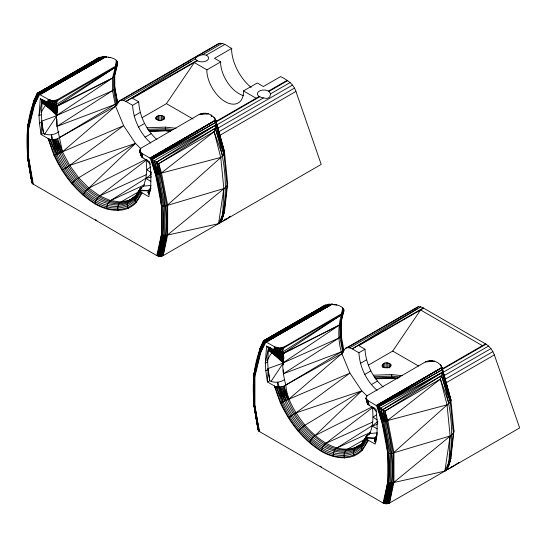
<?xml version="1.0" encoding="UTF-8"?>
<svg xmlns="http://www.w3.org/2000/svg" width="547" height="547" viewBox="0 0 547 547"><rect width="100%" height="100%" fill="white"/><g stroke="black" fill="none" stroke-linecap="round" stroke-linejoin="round"><path stroke-width="0.82" d="M142.945 157.926L141.782 157.044L141.823 153.338L140.032 152.004L139.67 150.575L140.647 148.381L199.211 114.446C205.043 111.465 213.145 114.166 215.757 120.224L224.496 151.868L224.639 153.201L224.031 154.63L166.814 205.706L163.772 206.205L161.481 205.761L155.526 174.459L151.198 158.801L141.823 153.338L142.945 157.926L149.687 161.823L150.91 174.315L150.705 189.406M369.239 405.354L368.076 404.472L368.117 400.766L366.326 399.433L365.964 398.011L366.941 395.809L425.504 361.875C431.337 358.894 439.439 361.594 442.051 367.652L450.79 399.296L450.933 400.63L450.325 402.059L393.108 453.135L390.066 453.634L387.775 453.189L381.82 421.887L377.492 406.23L368.117 400.766L369.239 405.354L375.98 409.252L377.204 421.744L376.979 435.993M51.712 100.45L53.038 100.566L53.223 101.366L52.321 103.807L51.712 100.45L48.266 99.322L37.353 93.27L33.647 101.051L27.412 127.478L28.608 129.051L28.608 157.755L32.738 183.881L156.791 255.572L159.95 256.379L163.15 255.668L321.212 164.408L295.92 91.411C293.657 84.149 287.113 79.732 280.584 76.614L263.408 86.535L257.261 82.987L243.483 90.939L243.34 94.563A26.051 15.042 60 0 1 224.386 101.168A26.051 15.042 60 0 1 206.848 71.636L206.923 69.838L220.694 61.879L214.547 58.331L231.73 48.409C227.497 46.591 222.909 41.394 217.932 43.938L119.096 101.004L115.567 106.2L62.461 151.813L54.488 155.218L53.996 155.334L48.054 138.5L41.114 134.494L39.48 123.253L39.022 115.697L40.287 98.658L48.676 103.28L54.228 103.602L57.401 105.667L56.314 115.697L57.059 126.35L62.461 151.813L69.688 165.413L78.665 177.748L88.86 188.1L99.684 195.867L110.515 200.599L120.709 202.021L129.68 200.052L133.379 197.918M278.006 347.878L279.332 347.995L279.517 348.795L278.614 351.236L278.006 347.878L274.56 346.75L263.647 340.699L259.941 348.48L253.705 374.907L254.902 376.48L254.902 405.183L259.032 431.316L383.085 503.001L386.244 503.814L389.443 503.096L519.65 427.925L494.358 354.921C492.683 350.429 489.729 346.285 485.51 343.878L423.262 307.947L420.684 306.867L418.339 306.703L345.389 348.432L341.861 353.629L288.754 399.242L280.29 402.763L274.348 385.929L267.408 381.922L265.774 370.681L265.316 363.126L266.58 346.087L274.97 350.716L280.522 351.037L283.695 353.095L283.77 353.608L283.695 353.095L341.417 314.792C351.153 305.048 327.222 301.288 322.313 306.826L263.647 340.699L259.729 349.239M33.435 101.81L37.353 93.27L96.019 59.397C99.93 54.098 124.073 57.544 115.629 66.187L56.847 99.998L56.156 101.209L56.04 104.73L57.476 106.18L56.314 115.697L56.69 116.969M283.141 347.427L282.45 348.637L282.334 352.159L283.77 353.608L280.522 351.037L279.517 348.795L275.585 347.242L274.97 350.716L276.748 347.625L277.985 348.425L284.187 346.948L341.923 313.616L343.735 311.428C338.32 324.692 341.376 338.887 343.113 352.364M56.847 113.263C58.632 106.795 56.45 106.323 53.223 101.366L49.292 99.814L48.676 103.28L50.461 100.197L51.691 100.997L56.847 99.998M151.006 185.406L143.574 186.144L140.292 188.496L134.794 197.898L135.041 200.701L136.094 202.732C125.085 214.198 107.499 211.19 95.041 203.915C76.607 192.537 63.09 174.766 53.996 155.334M220.694 61.879L220.626 63.684A26.051 15.042 60 0 0 243.736 95.725M377.3 432.834L369.868 433.573L366.586 435.925L361.088 445.326L361.335 448.13L362.387 450.167C351.379 461.627 333.793 458.618 321.335 451.343C302.901 439.966 289.384 422.195 280.29 402.763M56.867 112.744L57.312 107.055L54.228 103.602L53.127 103.164M231.73 48.409L231.634 50.755A34.803 20.095 60 0 0 251.189 87.479M283.066 362.716L282.984 364.398L283.086 361.861L271.859 352.822L268.509 350.771M282.984 364.398L283.079 362.176M56.902 112.757L57.066 109.386M279.462 350.887L283.606 354.483L283.23 358.476L283.606 354.483L280.522 351.037L281.028 348.87L281.958 347.769L282.45 348.637L280.522 351.037L283.715 354.292M283.237 359.345L283.606 354.483M95.041 203.915L95.862 200.393L98.576 196.667L146.398 160.059M321.335 451.343L322.156 447.822L324.87 444.096L372.692 407.488M161.481 205.761L161.481 234.465L162.767 235.128L165.857 235.463L218.561 223.675L220.646 221.836L222.15 219.292L222.704 214.615L223.832 188.558L220.749 157.42L214.109 131.677C215.58 127.171 217.549 121.489 214.096 117.386L215.046 119.677M387.775 453.189L387.775 481.893L389.061 482.563L392.151 482.892L444.855 471.111L446.94 469.271L448.444 466.721L448.998 462.044L450.126 435.986L447.043 404.855L440.403 379.105C441.873 374.599 443.843 368.917 440.39 364.815L442.051 367.652M58.898 131.711C54.55 135.02 48.403 135.916 43.486 133.359L41.846 122.084L41.387 114.562L42.187 100.347L40.287 98.658M284.454 379.57C280.262 382.633 274.409 383.167 269.78 380.794L268.139 369.519L267.681 361.991L268.481 347.776L266.58 346.087M270.505 93.858L269.931 96.47A6.065 4.615 26 0 1 266.273 98.405L261.247 97.462L258.615 96.033A6.564 3.788 0 0 1 259.442 91.055A6.564 3.788 0 0 1 268.098 90.877L269.274 91.643L270.505 93.858L290.149 82.542M41.846 122.084L41.114 134.494L43.486 133.359L41.846 122.084L39.48 123.253M268.139 369.519L267.408 381.922L269.78 380.794L268.139 369.519L265.774 370.681M117.502 62.023L117.742 62.919L114.419 76.19L112.518 78.084L57.476 106.18L54.228 103.602L57.893 99.52L56.04 104.73L115.123 67.363L116.593 65.483L116.272 66.467C111.745 79.178 113.496 92.826 116.737 105.619L117.065 102.87L114.419 88.956L114.419 76.19L117.66 63.808L116.272 66.467L115.123 67.363L57.401 105.667L57.196 107.725L57.421 106.863M283.23 358.476L283.613 353.492L339.947 324.651L341.048 322.47L344.036 310.354L343.297 308.611C337.991 323.092 337.184 338.771 341.861 353.629L349.923 373.102L361.772 390.852L367.133 396.117M150.91 174.315L151.129 171.772M56.936 111.048L57.312 107.055L53.168 103.458M143.574 186.144L145.885 178.5L146.767 169.686L146.199 159.998L147.738 160.271M368.842 434.906C373.635 426.769 373.225 416.575 372.493 407.426L374.032 407.7M140.839 148.688L135.478 143.423L123.629 125.673L115.567 106.2L112.518 90.672L112.518 78.084L115.629 66.187L116.224 60.396M341.923 313.616L342.518 307.824M117.837 103.773L114.651 87.082L114.651 73.845L114.754 88.012L114.419 88.956L112.518 90.672L56.314 115.697L57.319 106.063M358.935 445.771C339.119 456.417 317.636 439.713 304.959 425.176C295.736 413.375 287.072 400.377 285.808 385.04C283.059 374.77 281.726 364.035 283.613 353.492M283.155 364.979L282.608 363.126L283.49 355.153M227.278 183.484L227.463 181.83L227.655 183.648L224.639 210.616L222.15 219.292L224.031 212.742L227.087 185.447L227.655 183.648L224.496 151.868L215.709 120.094L149.974 158.042M376.268 405.477L442.003 367.522L450.79 399.296L453.948 431.084L450.933 458.044L448.444 466.721L450.325 460.171L453.388 432.574M30.023 170.425L31.897 182.452L32.738 183.881L28.259 157.577L28.259 128.771L34.229 104.245L38.434 93.715L99.308 57.709L37.634 93.291L33.463 102.624L34.557 104.614L28.608 129.051M254.923 372.486L253.835 373.567L253.644 403.577L258.191 429.88L259.032 431.316L254.553 405.006L254.553 376.199L260.522 351.673L264.727 341.143L325.602 305.137L263.928 340.719L259.757 350.059L260.851 352.042L254.902 376.48M341.048 322.47L341.048 335.441L340.713 336.384L338.812 338.108L282.608 363.126L283.599 355.133M48.409 139.813L48.963 139.868L49.08 138.986L48.054 138.5L48.963 139.868C56.649 165.324 72.272 189.016 95.075 203.245C110.774 213.05 133.612 212.776 141.188 193.118L141.188 192.168L139.895 190.007L140.292 188.496C130.637 214.226 101.127 205.508 85.503 191.026C68.929 176.12 57.524 156.086 51.439 134.767L51.493 139.615L56.614 139.164L115.567 106.2L116.272 103.636L117.441 102.159L114.651 87.082M274.697 387.242L275.257 387.297L275.373 386.414L274.348 385.929L275.257 387.297C282.943 412.753 298.566 436.444 321.369 450.673C337.068 460.478 359.905 460.212 367.481 440.547L367.481 439.597L366.189 437.436L366.586 435.925C356.931 461.654 327.421 452.937 311.797 438.455C295.223 423.549 283.818 403.515 277.732 382.196L277.787 387.044L282.908 386.592L341.861 353.629L342.566 351.071L339.947 337.287L339.947 324.651L342.887 312.911L341.417 314.792L282.334 352.159L284.187 346.948L282.45 348.637L279.517 348.795L280.652 347.954L281.028 348.87M449.73 461.292L449.415 463.685L450.933 458.044L449.832 460.492L450.154 458.926M199.696 55.568C202.096 54.509 205.139 54.235 207.354 55.856A6.564 3.788 0 0 1 206.527 60.833A6.564 3.788 0 0 1 197.87 61.004L195.888 59.65L195.47 58.844L196.038 57.613A6.065 1.798 -17.3 0 1 199.696 55.568M216.01 122.227L152.148 159.368C162.165 190.383 167.69 224.304 158.24 256.153C165.994 223.819 161.488 190.041 151.198 158.801L216.01 122.227L224.639 153.201L215.867 125.003L154.316 160.654L157.721 174.37L163.772 206.205L163.772 235.401L160.818 256.352L164.818 235.511L164.818 206.164L156.606 162.124L151.198 158.801L215.709 120.094L150.11 158.124M442.304 369.656L378.442 406.797C388.459 437.812 393.984 471.733 384.534 503.582C392.288 471.247 387.782 437.47 377.492 406.23L442.304 369.656L450.933 400.63L442.161 372.432L380.609 408.089L384.015 421.799L390.066 453.634L390.066 482.83L387.112 503.78L391.112 482.946L391.112 453.593L382.9 409.559L377.492 406.23L442.003 367.522L376.404 405.553M164.818 235.511L161.68 256.222C170.445 225.186 165.173 192.592 156.606 162.124L215.867 125.003L224.031 154.63L227.087 185.447L225.788 187.115L167.649 234.882L163.15 255.668L166.814 235.244L166.814 205.706L158.698 163.669L156.606 162.124L215.231 128.23L224.031 154.63M391.112 482.946L387.973 503.65C396.739 472.615 391.467 440.02 382.9 409.559L442.161 372.432L450.325 402.059L453.381 432.882L452.082 434.544L393.943 482.31L389.443 503.096L393.108 482.68L393.108 453.135L384.992 411.098L382.9 409.559L441.525 375.659L450.325 402.059M148.51 193.139L149.051 189.85L150.91 188.23M218.246 223.456L225.323 219.778L225.145 218.985M374.804 440.567L375.345 437.279L376.145 436.417L374.934 440.766M444.54 470.885L451.617 467.206L451.692 466.707L452.034 466.96L459.015 462.386M150.63 186.028L148.866 196.701L140.442 191.929L140.1 190.773L148.586 190.787L149.051 189.85L147.929 192.824M165.857 235.463L162.459 255.989L166.814 235.244M376.924 433.456L375.16 444.13L366.736 439.357L366.394 438.202L374.88 438.215L375.345 437.279L374.504 439.508M392.151 482.892L388.753 503.418L393.108 482.68M140.524 191.498L140.442 191.929C133.03 211.163 110.692 211.422 95.342 201.836C73.038 187.922 57.763 164.75 50.249 139.854L49.08 138.986L50.242 139.376L50.249 139.854C60.163 163.321 73.387 186.903 95.862 200.393C111.198 209.768 133.27 209.761 139.895 190.007L148.586 190.787L149.051 193.672M366.818 438.926L366.736 439.357C359.324 458.591 336.986 458.851 321.636 449.265C299.332 435.35 284.057 412.178 276.543 387.283L275.373 386.414L276.536 386.804L276.543 387.283C286.457 410.749 299.681 434.332 322.156 447.822C337.492 457.196 359.564 457.189 366.189 437.436L374.88 438.215L374.88 440.157L376.097 441.962M159.068 256.311L162.767 235.128L159.95 256.379L163.772 235.401M385.361 503.739L389.061 482.563L386.244 503.814L390.066 482.83M343.687 309.999L343.796 309.452M42.187 100.347L39.022 115.697L41.387 114.562M268.481 347.776L265.316 363.126L267.681 361.991M161.871 234.718L157.468 255.9L161.481 234.465L156.791 255.572M388.165 482.146L383.762 503.329L387.775 481.893L383.085 503.001M54.228 103.602L54.734 101.434L55.664 100.34L56.156 101.209L57.394 100.696L115.123 67.363M36.403 95.937C23.459 122.747 25.791 154.063 31.897 182.452L27.35 156.148L27.541 126.138L29.757 118.248M30.153 116.627L31.931 109.325M32.321 107.704L34.099 100.402L35.261 98.18M94.809 60.341L96.019 59.397L37.634 93.291L33.729 103.451L27.719 128.148L27.719 157.16L32.02 182.958L27.35 156.148L31.952 181.946M115.239 71.425L115.827 69.011M292.577 324.309L263.647 340.699L263.873 341.171C249.507 368.268 251.982 400.773 258.191 429.88L253.644 403.577L253.705 404.103L258.314 430.386L253.835 403.036L254.273 402.517M254.273 372.979L256.249 364.863M256.646 363.242L257.828 358.374M258.225 356.753L260.194 348.637M319.892 308.706L322.313 306.826L263.928 340.719L260.023 350.887L254.013 375.577L254.013 404.589L258.594 430.865L254.553 405.006L253.705 404.103M341.143 320.467L342.319 315.633M224.639 210.616L223.121 216.256L223.538 213.063L224.639 210.616L224.543 209.104M115.629 66.187L117.003 61.182M148.442 194.062L149.851 188.988M220.646 221.836C229.508 191.067 224.844 158.254 215.231 128.23L158.698 163.669L161.522 173.071L167.649 205.316L167.649 234.882M446.94 469.271C455.801 438.496 451.138 405.689 441.525 375.659L384.992 411.098L387.816 420.499L393.943 452.745L393.943 482.31M27.541 126.138L27.412 127.478M253.835 373.567L253.705 374.907M83.103 195.347L85.503 191.026L88.86 188.1L145.974 159.375M309.397 442.776L311.797 438.455L315.154 435.528L372.268 406.804M453.381 432.882L453.948 431.084L453.128 428.096M149.119 193.563L150.145 190.513M376.692 437.183L375.16 441.75L376.22 440.485M47.138 102.617L48.266 99.322L48.676 103.28M273.432 350.046L274.56 346.75L274.97 350.716M117.065 65.319L117.284 64.69L116.272 66.467M343.359 312.754L343.578 312.118L342.566 313.896M374.367 439.651L374.88 438.215M148.859 193.741L150.028 190.588M374.859 441.955L376.616 437.231M136.094 202.732L141.68 193.665L142.035 192.763L141.188 193.118L140.442 191.929M362.387 450.167L367.974 441.094L368.329 440.191L367.481 440.547L366.736 439.357M148.538 194.055L150.022 190.418M374.832 441.484L376.609 437.115M167.403 130.74L149.7 131.396M33.463 102.624L37.353 93.27L67.766 76.04M259.757 350.059L263.647 340.699M147.909 192.346L148.586 190.787M258.246 429.374L258.471 428.882M263.169 342.709L263.873 341.171L261.938 344.87M155.95 117.68C157.365 114.61 162.644 114.651 164.538 117.249L164.674 118.125C163.252 121.195 157.98 121.154 156.08 118.555L155.95 117.68L155.95 119.273M382.244 365.109C383.659 362.039 388.938 362.08 390.832 364.678L390.968 365.553C389.546 368.623 384.267 368.582 382.374 365.984L382.244 365.109L382.244 366.702M34.229 104.245L39.015 94.036L102.651 56.779L105.831 57.134M51.691 100.997L50.433 103.691L50.249 100.361M260.522 351.673L265.309 341.465L328.945 304.207L330.532 304.385M277.985 348.425L276.727 351.119L276.543 347.789M33.729 103.451L38.434 93.715L102.651 56.779M260.023 350.887L264.727 341.143L328.945 304.207M135.041 200.701L140.032 190.691L134.74 199.279L139.97 189.248L134.794 197.898M361.335 448.13L366.326 438.12L361.034 446.708L366.264 436.677L361.088 445.326M261.165 346.347L259.941 348.48M139.875 151.348L141.085 156.025L139.67 150.575L140.969 152.743L141.782 157.044L140.032 152.004L140.319 150.849M343.714 350.087L343.215 348.46L343.687 348.959L343.359 350.306L341.417 351.837L285.808 385.04M366.169 398.777L367.379 403.454L365.964 398.011L367.263 400.172L368.076 404.472L366.326 399.433L366.613 398.278M41.169 112.504C43.097 109.455 45.654 102.043 50.707 104.251L57.12 109.55M267.025 360.644C269.213 357.581 271.606 349.403 277.001 351.68L283.866 357.478M137.352 194.11L138.22 192.735M139.533 190.664L141.714 187.218C138.172 193.18 134.22 198.739 127.875 201.959C117.66 205.863 106.768 202.711 97.53 197.727C76.211 184.736 62.782 162.548 54.132 139.69L58.42 153.803M367.14 436.021L368.008 434.646L367.044 436.041M128.121 208.523L127.191 204.763L127.875 201.959L128.661 200.858L135.916 195.594L140.887 187.819L135.191 196.647M361.485 444.075L367.181 435.248C359.488 453.778 339.181 454.536 323.824 445.162C302.505 432.164 289.076 409.976 280.426 387.119L284.713 401.231M44.389 134.528L56.498 116.326M71.862 183.936L73.913 181.467L77.489 178.493L135.478 143.423L69.688 165.413L61.968 170.329M271.148 381.259L283.257 363.051L268.351 349.15M298.156 431.364L300.207 428.896L303.783 425.922L361.772 390.852L295.982 412.848L288.262 417.764M142.145 117.667L166.418 103.65L194.288 62.543L206.923 69.838M368.439 365.095L392.712 351.078L420.575 309.971L482.413 345.663M33.647 101.051L34.755 99.889M362.21 443.022L366.073 437.436M224.031 212.742L222.704 214.615L218.561 223.675L223.832 188.558L167.649 205.316M450.325 460.171L448.998 462.044L444.855 471.111L450.126 435.986L393.943 452.745M88.86 188.1L135.478 143.423M315.154 435.528L361.772 390.852M135.916 195.594L136.914 194.8M136.258 195.279L128.661 200.858C113.974 206.301 98.891 198.069 87.718 188.879C72.635 175.669 62.967 157.81 55.432 139.506L59.862 153.16M150.247 158.206L215.709 120.094L150.384 158.295L155.526 174.459L160.695 173.488L214.109 131.677L222.704 156.066M376.541 405.635L442.003 367.522L376.678 405.724L381.82 421.887L386.989 420.916L440.403 379.105L448.998 403.495M150.972 181.454L145.885 178.5L151.034 174.493M377.266 428.882L372.179 425.928L377.97 421.422M146.316 177.973L110.515 200.599C107.738 202.376 106.467 205.945 106.98 209.132M372.61 425.402L336.808 448.034C334.032 449.805 332.761 453.374 333.273 456.56M69.688 165.413L123.629 125.673L62.461 151.813L57.654 138.685L61.237 152.483L56.614 139.164M295.982 412.848L349.923 373.102L288.754 399.242L283.948 386.114C288.529 410.045 304.645 430.974 324.87 444.096C336.61 451.118 353.116 453.278 363.208 442.229M56.314 115.697L112.518 78.084L57.401 105.667M59.514 137.612L116.272 103.636M282.608 363.126L338.812 325.513L283.695 353.095M150.815 166.985L146.767 169.686L150.931 172.537M376.432 414.865L373.061 417.115L377.225 419.966M230.629 216.325L225.74 219.532L225.008 219.108L225.323 219.778M56.902 119.15L57.059 126.35L112.518 90.672M283.264 369.779L283.353 373.779L338.812 338.108M129.68 200.052L135.43 196.414M360.288 444.752C355.659 446.229 351.516 451.172 354.415 455.952M195.47 58.844L125.947 101.475L123.41 100.416L121.065 100.251L119.096 101.004M420.684 306.867L352.241 348.904L349.704 347.844L347.359 347.687L345.389 348.432M229.063 217.118L230.526 216.25M40.109 94.61L105.838 56.662L106.631 57.216M121.065 100.251L219.908 43.186M117.646 102.604L119.116 101.756M123.41 100.416L191.3 61.223M202.581 54.721L222.253 43.35M196.988 60.464L125.947 101.475L132.593 105.304C133.447 119.588 140.053 133.454 150.746 142.979M197.419 60.731L132.49 98.221L138.678 101.79C139.54 116.073 146.145 129.94 156.839 139.464M132.593 105.304L138.678 101.79M134.083 115.95L140.176 112.436M138.384 127.034L144.476 123.519M144.976 137.222L151.061 133.707M215.655 121.598L259.257 96.422M268.468 91.103L287.072 80.361M216.14 121.94L259.784 96.744M268.994 91.424L287.613 80.669M217.043 124.743L263.38 97.968M217.993 128.107L292.495 85.093M158.698 163.669L214.109 131.677M218.485 131.984L294.464 88.115M219.942 135.266L295.92 91.411M266.827 339.461L268.31 338.607M266.403 342.046L332.132 304.091L265.309 341.465L260.851 352.042L265.999 341.82L332.132 304.091L266.266 341.964M341.417 314.792L282.45 348.637M347.359 347.687L418.339 306.703M349.704 347.844L417.593 308.652M423.262 307.947L352.241 348.904L358.887 352.74C359.741 367.023 366.346 380.883 377.04 390.408M423.672 308.18L358.784 345.649L364.972 349.218C365.834 363.502 372.439 377.368 383.132 386.893M358.887 352.74L364.972 349.218M360.377 363.379L366.469 359.864M364.678 374.463L370.77 370.948M371.269 384.65L377.355 381.136M441.949 369.027L485.51 343.878M442.42 369.375L486.051 344.186M442.742 372.528L488.587 346.06M443.603 375.926L490.933 348.61M384.992 411.098L440.403 379.105M444.841 379.379L492.902 351.632M446.29 382.661L494.358 354.921M39.972 94.535L105.838 56.662L39.015 94.036L34.557 104.614L39.705 94.392L105.838 56.662L39.835 94.467M206.198 55.144L224.824 44.43M266.129 341.896L332.132 304.091M138.487 191.894L120.709 202.021C117.885 203.812 117.174 207.689 118.22 210.698M364.781 439.323L347.003 449.449C344.179 451.241 343.468 455.118 344.514 458.126M69.25 75.199L77.414 70.577M78.898 69.736L80.382 68.895M81.865 68.054L84.088 66.789M85.571 65.955L87.055 65.114M294.06 323.468L296.289 322.21M297.773 321.369L299.257 320.528M300.741 319.687L302.224 318.846M304.447 317.581L308.898 315.065M155.902 174.493L152.148 159.368L215.867 125.003M382.196 421.922L378.442 406.797L442.161 372.432M110.515 200.599L144.49 184.824M336.808 448.034L370.784 432.253M99.684 195.867L146.295 174.684M325.978 443.296L372.589 422.113M57.059 126.35L115.123 104.409M283.353 373.779L341.417 351.837M41.223 121.318L56.963 115.622M267.517 368.746L283.257 363.051M145.885 178.5L151.54 176.866M372.179 425.928L377.027 424.534M161.522 173.071L220.749 157.42M387.816 420.499L447.043 404.855M205.706 113.277L199.211 114.446L208.25 113.755M54.734 101.434L54.358 100.525L53.223 101.366L56.156 101.209M206.363 113.933L208.051 113.735M434.544 361.184L425.504 361.875L432 360.705L432.656 361.362M147.027 127.772L165.372 127.136L176.059 128.265M147.82 129.311L165.385 128.695L173.631 129.571M148.552 130.466L165.433 129.878L171.259 130.494M149.071 131.177L165.714 130.562M373.321 375.208L391.666 374.565L402.353 375.693M374.114 376.739L391.679 376.131L399.925 376.999M374.845 377.895L391.727 377.307L398.38 378.011M375.365 378.613L391.802 378.039L397.703 378.661M375.153 378.852L391.898 378.271L396.021 378.702M48.963 139.868L51.493 139.615L50.242 139.376M275.257 387.297L277.787 387.044L276.536 386.804M108.19 57.367L110.535 57.592M333.704 304.727L336.829 305.028M165.372 127.136L165.509 130.603L170.568 131.143M169.727 131.273L165.509 130.603M95.342 219.75L96.86 220.441M27.412 156.674L28.608 157.755L33.299 184.277M254.553 405.006L259.593 431.706M243.483 90.939L256.126 98.234M166.418 103.65L193.036 119.014M392.712 351.078L418.592 366.018M41.545 102.925L45.565 105.393L56.813 114.46L41.606 100.983M49.162 102.959L51.35 104.668L49.613 102.986M275.544 350.148L283.414 356.979M320.268 466.174L321.636 467.179M56.751 113.379L46.174 104.819L41.586 100.026M283.045 360.808L268.556 348.959M52.827 103.711L57.12 107.212L53.141 103.479M57.421 112.942L41.722 99.93M279.12 351.14L283.414 354.641L279.435 350.907M283.052 359.837L268.016 347.366M42.577 99.602L57.476 112.101M268.871 347.037L283.114 358.989M49.886 103.328L57.271 109.687M275.606 350.196L283.565 357.116M49.216 102.98L57.23 109.926M283.524 357.355L275.456 350.388M56.874 109.831L48.799 102.836M57.141 110.309L49.599 103.889L56.902 110.303M283.797 357.793L275.093 350.265L283.346 357.581M283.435 357.738L274.724 350.189M51.035 104.443L57.449 109.913M57.401 110.829L48.061 102.74M57.025 110.85L46.98 102.077M57.285 111.444L45.346 101.113M277.329 351.871L283.743 357.341M283.695 358.258L273.773 349.615M283.319 358.278L273.883 350.094L283.661 358.866M283.578 358.873L271.025 347.995M44.334 100.648L57.175 112.21M270.081 347.516L273.917 351.475L282.833 359.099M49.517 103.109L57.12 109.769M277.001 351.68L283.414 357.198M50.351 104.094L57.414 110.22M283.708 357.649L275.51 350.408M57.052 110.152L48.854 102.857M283.804 358.271L274.772 350.196M57.134 110.85L48.095 102.727M283.428 358.278L273.835 349.595M57.367 111.438L47.63 102.638M56.997 111.52L46.68 102.098M283.291 358.955L272.974 349.526M47.623 104.046L56.888 112.354M56.327 115.055L42.057 101.721M273.917 351.475L283.182 359.782M56.826 113.332L42.372 99.691M283.12 360.76L268.666 347.119M283.141 361.854L268.454 348.056M51.418 103.499L57.435 109.27M277.712 350.928L283.729 356.699M276.447 350.942L277.637 352.097L276.707 350.709M49.565 103.137L50.707 104.251M146.199 159.998L150.37 164.257M372.493 407.426L376.664 411.693M52.17 103.445L56.915 108.354M278.464 350.873L283.804 356.398M116.921 101.031L117.796 102.904M367.481 440.547L367.974 441.094M141.188 193.118L141.68 193.665M449.907 398.134L450.79 399.296M340.405 333.663L340.945 334.518L343.735 349.588M211.962 116.511L211.115 115.061L211.614 116.402M366.285 398.893L366.907 400.083M139.991 151.464L140.921 153.242M37.353 93.27L37.579 93.742M451.302 466.536L451.617 467.206M391.898 378.271L391.666 374.565M377.204 421.744L377.772 423.262M378.442 406.797L384.015 421.799M152.148 159.368L157.721 174.37M382.9 409.559L386.989 420.916M277.985 387.112L283.278 401.813L279.114 387.16M156.606 162.124L160.695 173.488M51.691 139.683L56.984 154.384L52.82 139.731M282.908 386.592L287.531 399.912L281.726 386.934L286.156 400.589M380.609 408.089L385.033 421.587M154.316 160.654L158.739 174.158M366.736 399.864L368.076 404.472M140.442 152.428L141.782 157.044M366.326 399.433L367.174 402.366M140.032 152.004L140.88 154.938M342.566 351.071L342.88 352.391M254.164 404.677L253.835 403.036L254.136 404.705M341.027 336.952L341.342 338.593M114.576 88.696L114.891 90.344M254.881 408.876L255.182 410.537M255.483 412.206L255.784 413.874M257.124 421.381L257.425 423.043M28.444 160.606L28.738 162.274M29.039 163.943L29.34 165.611M27.719 157.16L32.3 183.436L28.259 157.577M27.959 158.076L29.196 165.488M29.476 167.129L29.75 168.777M140.059 149.064L140.23 150.254M341.048 335.441L340.945 322.101M117.441 102.159L117.53 103.759M117.393 62.57L117.441 63.999M390.832 364.678L390.832 366.264M390.189 363.878L390.189 367.058M389.115 363.263L389.115 368.028M387.734 362.887L387.734 367.659M386.223 362.811L386.223 367.577M384.753 363.037L384.753 367.81M383.509 363.543L383.509 367.516M382.633 364.261L382.633 367.44M164.538 117.249L164.538 118.836M163.895 116.449L163.895 119.629M162.821 115.834L162.821 119.8M161.44 115.458L161.44 120.224M159.929 115.383L159.929 120.942M158.459 115.608L158.459 120.374M157.215 116.114L157.215 120.087M156.339 116.832L156.339 119.219M277.637 352.097L276.488 350.976L277.637 352.097"/></g></svg>
